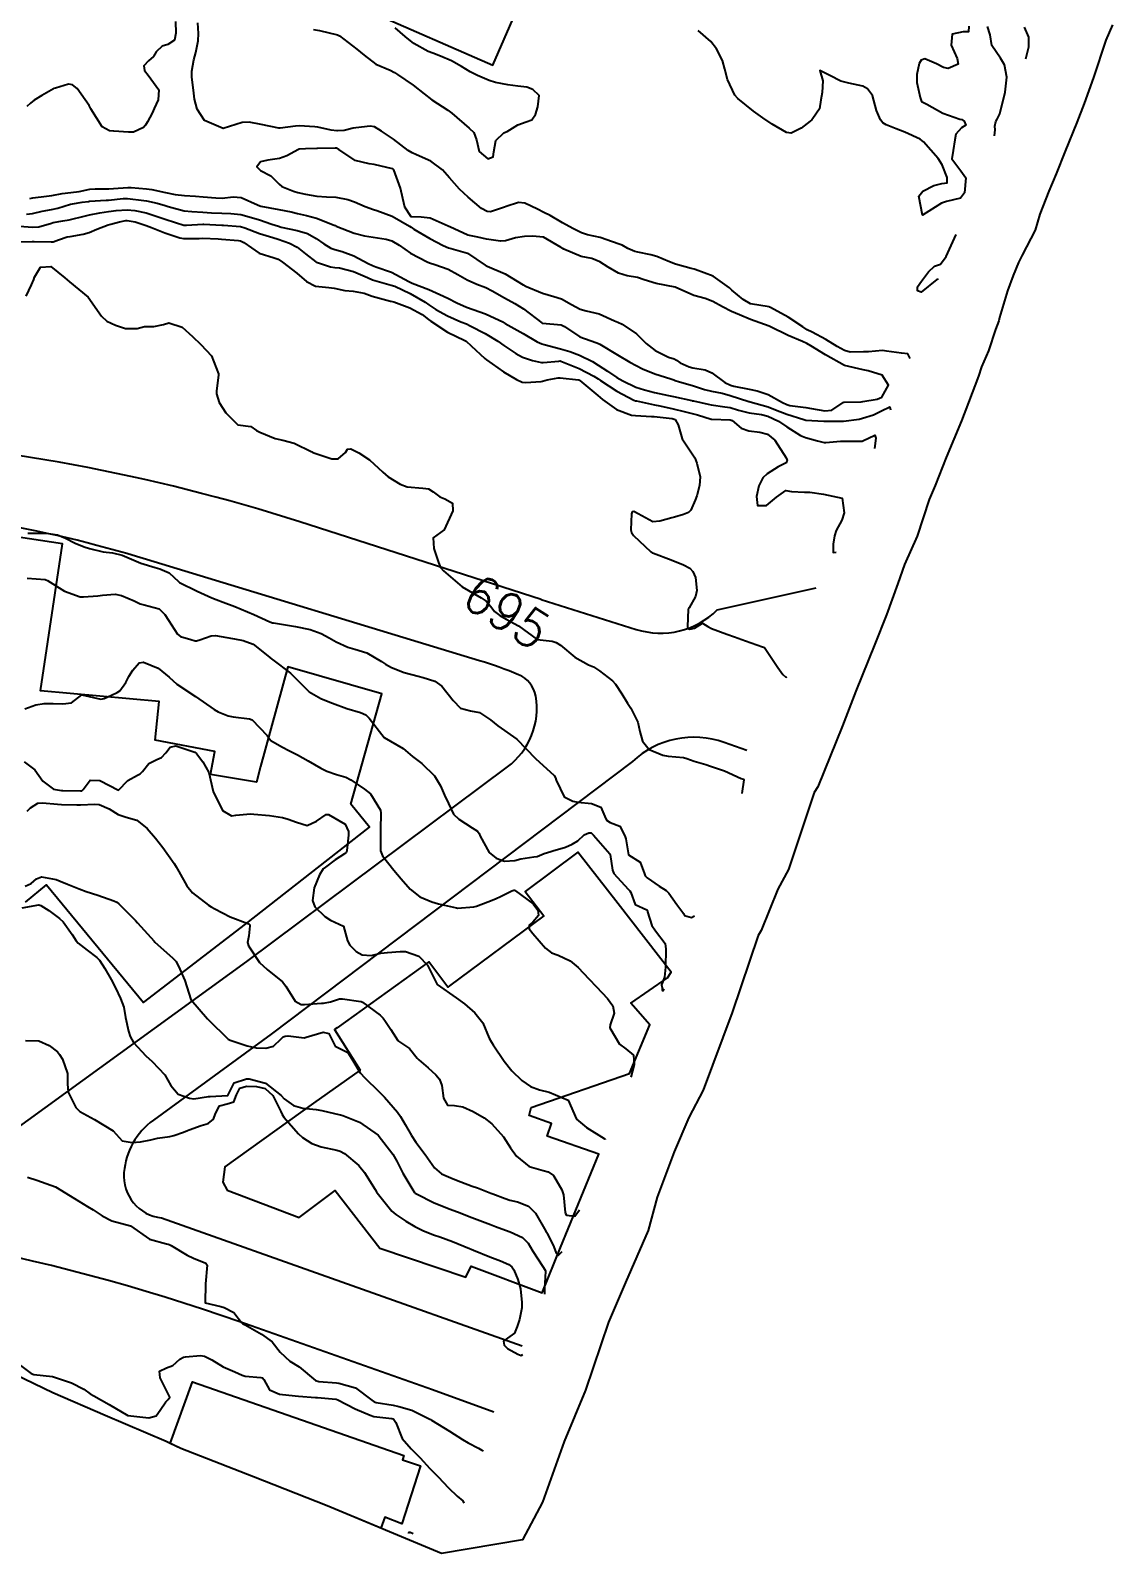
# Model space of a CAD drawing. Header units: metres. Extents: x 286371 to 293043, y 7462578 to 7466404.
# Drawn here: x 292844.4 to 292958.8, y 7462578.3 to 7462739.1 of the extents above; entities that cross this region are included whole.
import ezdxf
from ezdxf.enums import TextEntityAlignment as Align

# ---------------------------------------------------------------- set-up
doc = ezdxf.new("R2010")
doc.units = ezdxf.units.M
doc.header["$MEASUREMENT"] = 0
for name, color, linetype in [('Area', 45, 'Continuous'), ('Cotas', 45, 'Continuous'), ('Curvas de Nivel 1m', 11, 'Continuous'), ('Curvas de Nivel 5m', 15, 'Continuous'), ('Edificações', 30, 'Continuous'), ('Vias primárias', 230, 'Continuous')]:
    doc.layers.add(name, color=color, linetype=linetype)
doc.styles.add('Style-STANDARD', font='STANDARD.shx')

msp = doc.modelspace()

# ---------------------------------------------------------------- linework, layer by layer
at = {"layer": 'Area'}
msp.add_polyline3d([(292958.76, 7462739.71, 694.37), (292958.04, 7462738.1, 719.74), (292956.74, 7462734.16, 721.55), (292955.77, 7462731.39, 719.75), (292954.98, 7462729.38, 702.62), (292953.77, 7462726.38, 707.93), (292952.81, 7462723.97, 715.31), (292952.04, 7462722.13, 714.21), (292951.07, 7462719.72, 717.95), (292950.57, 7462718.03, 717.18), (292949.23, 7462715.38, 711.49), (292948.83, 7462714.61, 707.2), (292948.26, 7462713.24, 703.49), (292947.67, 7462711.63, 701.64), (292946.81, 7462708.82, 692.22), (292946.74, 7462708.46, 703.63), (292946.4, 7462707.54, 701.39), (292945.64, 7462705.3, 703.71), (292944.91, 7462703.6, 705.37), (292944.61, 7462702.62, 702.29), (292943.55, 7462699.83, 705.08), (292942.79, 7462697.89, 702.19), (292941.18, 7462694.01, 692.89), (292940.01, 7462691.06, 693.08), (292939.93, 7462690.82, 693.04), (292939.38, 7462689.6, 693.05), (292938.12, 7462685.71, 693.14), (292936.77, 7462682.74, 699.74), (292936.09, 7462680.73, 693.27), (292934.88, 7462677.41, 693.6), (292933.64, 7462674.33, 693.58), (292931.66, 7462669.34, 694), (292930.22, 7462665.68, 694.13), (292927.64, 7462659.27, 699.27), (292927.23, 7462658.64, 694.36), (292924.54, 7462650.53, 696.12), (292923.4, 7462648.45, 695.69), (292921.65, 7462644.07, 695.78), (292921.33, 7462643.56, 695.84), (292918.58, 7462635.42, 703.43), (292915.52, 7462627.23, 701.74), (292914, 7462624.33, 701.78), (292912.45, 7462620.71, 701.87), (292910.65, 7462615.92, 706.1), (292909.7, 7462612.4, 706.68), (292907.32, 7462606.91, 707.21), (292905.5, 7462602.73, 701.85), (292903.08, 7462595.57, 703.17), (292900.84, 7462590.15, 703.28), (292898.55, 7462583.72, 704.25), (292896.44, 7462579.74, 704.78), (292887.88, 7462578.31, 705.33), (292875.8, 7462583.34, 710.49), (292868, 7462586.39, 710.35), (292860.34, 7462589.38, 709.71), (292858.77, 7462590.14, 709.23), (292852.33, 7462592.89, 709.51), (292846.83, 7462595.29, 704.91), (292840.73, 7462598.18, 707.63)], dxfattribs=at)
at = {"layer": 'Curvas de Nivel 1m', "flags": 128}
for points, elevation in [([(292859.77, 7462740.05), (292859.82, 7462738.83), (292859.68, 7462738.1), (292858.95, 7462737.62), (292858.35, 7462737.44), (292857.72, 7462736.86), (292857.43, 7462736.37), (292856.92, 7462735.91), (292856.42, 7462735.37), (292856.49, 7462734.88), (292856.9, 7462734.4), (292858.02, 7462732.86), (292857.93, 7462731.79), (292857.53, 7462730.86), (292857.31, 7462730.39), (292856.82, 7462729.46), (292856.6, 7462729.1), (292856.39, 7462728.88), (292855.33, 7462728.38), (292854.81, 7462728.37), (292853.26, 7462728.47), (292852.81, 7462728.53), (292852.01, 7462728.95), (292850.84, 7462730.82), (292850.77, 7462730.97), (292850.64, 7462731.18), (292849.37, 7462732.99), (292848.88, 7462733.36), (292848.45, 7462733.43), (292847.11, 7462733.02), (292846.93, 7462732.97), (292846.87, 7462732.94), (292845.65, 7462732.25), (292844.85, 7462731.74), (292844.46, 7462731.45), (292844.08, 7462731.07)], 691), ([(292937.38, 7462704.46), (292937.12, 7462704.97), (292936.45, 7462705.03), (292934.89, 7462705.25), (292934.46, 7462705.31), (292932.97, 7462705.19), (292932.46, 7462705.17), (292931.04, 7462705.15), (292930.46, 7462705.31), (292929.68, 7462705.76), (292928.47, 7462706.49), (292927.04, 7462707.24), (292926.49, 7462707.52), (292926.03, 7462707.81), (292924.51, 7462708.84), (292922.62, 7462709.86), (292922.52, 7462709.91), (292922.47, 7462709.92), (292920.53, 7462710.25), (292919.74, 7462710.7), (292918.55, 7462711.69), (292918.28, 7462711.93), (292916.57, 7462713.16), (292914.68, 7462713.88), (292914.58, 7462713.91), (292914.26, 7462713.99), (292912.59, 7462714.45), (292911.95, 7462714.67), (292910.61, 7462715.23), (292909.99, 7462715.43), (292908.62, 7462715.69), (292908.3, 7462715.76), (292907.54, 7462716.1), (292906.95, 7462716.43), (292906.63, 7462716.56), (292905.95, 7462716.81), (292904.64, 7462717.25), (292903.28, 7462717.53), (292902.65, 7462717.73), (292901.76, 7462718.19), (292900.66, 7462718.81), (292899.34, 7462719.56), (292898.68, 7462719.9), (292898.02, 7462720.24), (292896.69, 7462720.88), (292896.01, 7462720.96), (292894.69, 7462720.52), (292894.53, 7462720.46), (292894.12, 7462720.3), (292893.04, 7462719.96), (292892.68, 7462719.98), (292892.08, 7462720.33), (292890.7, 7462721.51), (292889.79, 7462722.37), (292888.73, 7462723.55), (292887.96, 7462724.4), (292886.76, 7462725.3), (292885.22, 7462725.99), (292884.77, 7462726.19), (292884.36, 7462726.45), (292882.79, 7462727.62), (292881.55, 7462728.49), (292880.81, 7462728.93), (292880.33, 7462729), (292878.81, 7462728.82), (292878.55, 7462728.8), (292877.59, 7462728.55), (292876.88, 7462728.5), (292876.81, 7462728.5), (292876.21, 7462728.57), (292874.82, 7462728.9), (292874.49, 7462728.93), (292872.82, 7462729.04), (292872.44, 7462729.01), (292870.82, 7462728.78), (292870.68, 7462728.79), (292868.82, 7462729.17), (292867.54, 7462729.42), (292866.82, 7462729.41), (292864.81, 7462728.75), (292862.83, 7462729.6), (292862.05, 7462730.8), (292861.79, 7462731.87), (292861.68, 7462732.8), (292861.51, 7462734.19), (292861.51, 7462734.81), (292861.71, 7462736.01), (292861.92, 7462736.8), (292862.18, 7462738.02), (292862.21, 7462738.79), (292862.12, 7462739.93)], 691), ([(292874.36, 7462739.22), (292874.97, 7462739.09), (292876.87, 7462738.66), (292876.97, 7462738.63), (292877.08, 7462738.56), (292878.94, 7462737.14), (292879.7, 7462736.52), (292880.92, 7462735.56), (292882.46, 7462734.93), (292882.91, 7462734.69), (292883.23, 7462734.47), (292884.88, 7462733.32), (292886.04, 7462732.43), (292886.85, 7462731.77), (292888.53, 7462730.7), (292888.84, 7462730.48), (292888.95, 7462730.38), (292890.81, 7462728.8), (292891.29, 7462728.35), (292891.56, 7462727.58), (292891.86, 7462726.34), (292892.76, 7462725.57), (292893.33, 7462725.76), (292893.4, 7462726.31), (292893.62, 7462727.48), (292894.47, 7462728.3), (292894.7, 7462728.4), (292894.81, 7462728.46), (292895.94, 7462729.15), (292896.82, 7462729.48), (292897.4, 7462729.68), (292897.79, 7462730.25), (292898.05, 7462731.05), (292898.2, 7462732.24), (292897.51, 7462732.89), (292896.88, 7462733.11), (292895.92, 7462733.24), (292894.88, 7462733.36), (292893.59, 7462733.61), (292892.89, 7462733.83), (292891.68, 7462734.34), (292890.9, 7462734.74), (292889.97, 7462735.31), (292888.92, 7462735.89), (292887.76, 7462736.4), (292886.94, 7462736.7), (292886.47, 7462736.9), (292884.95, 7462737.74), (292884.05, 7462738.46), (292882.98, 7462739.39)], 691), ([(292943.58, 7462739.55), (292943.56, 7462738.96), (292942.98, 7462738.97), (292941.82, 7462738.72), (292941.72, 7462737.57), (292942.35, 7462736.15), (292942.46, 7462735.56), (292941.39, 7462735.1), (292940.92, 7462735.21), (292940.18, 7462735.6), (292938.93, 7462736.11), (292938.56, 7462735.99), (292938.35, 7462735.62), (292938.09, 7462734.45), (292938.09, 7462733.63), (292938.44, 7462732.05), (292938.57, 7462731.62), (292938.86, 7462731.48), (292939.15, 7462731.32), (292940.85, 7462730.37), (292942.63, 7462729.75), (292942.83, 7462729.71), (292943.07, 7462729.55), (292943.25, 7462729.12), (292942.81, 7462728.83), (292942.2, 7462728.17), (292942.1, 7462727.56), (292941.91, 7462726.43), (292941.8, 7462725.57), (292942.75, 7462724.3), (292943.26, 7462723.55), (292943.12, 7462721.96), (292942.7, 7462721.42), (292941.21, 7462721.06), (292940.69, 7462720.86), (292938.67, 7462719.62), (292938.3, 7462721.63), (292938.71, 7462722.14), (292939.87, 7462722.75), (292940.72, 7462722.94), (292941.28, 7462723.02), (292941.29, 7462723.58), (292940.75, 7462724.93), (292940.35, 7462725.59), (292938.79, 7462727.35), (292938.43, 7462727.62), (292936.82, 7462728.38), (292935.89, 7462728.73), (292934.83, 7462729.16), (292934.51, 7462729.36), (292934.26, 7462729.69), (292933.81, 7462730.65), (292933.55, 7462731.7), (292933.4, 7462732.23), (292932.88, 7462732.95), (292932.39, 7462733.22), (292930.89, 7462733.53), (292930.06, 7462733.76), (292928.9, 7462734.36), (292927.83, 7462734.87), (292928.14, 7462733.79), (292928.1, 7462732.56), (292927.96, 7462731.79), (292927.79, 7462730.85), (292927.11, 7462729.8), (292926.98, 7462729.66), (292926.83, 7462729.52), (292925.86, 7462728.78), (292924.81, 7462728.27), (292924.32, 7462728.34), (292922.82, 7462729.23), (292921.83, 7462729.88), (292920.84, 7462730.6), (292919.16, 7462731.92), (292918.87, 7462732.28), (292918.08, 7462733.94), (292917.82, 7462735.03), (292917.57, 7462735.94), (292916.94, 7462737.17), (292916.31, 7462737.96), (292914.97, 7462739.12)], 692), ([(292946.3, 7462728), (292946.37, 7462728.62), (292946.32, 7462729.01), (292946.42, 7462729.5), (292946.58, 7462729.75), (292946.84, 7462730.32), (292947.43, 7462732.6), (292947.6, 7462734.18), (292947.34, 7462735.49), (292946.93, 7462736.17), (292946.02, 7462737.51), (292945.84, 7462738.65), (292945.54, 7462739.52)], 692), ([(292949.59, 7462736.12), (292949.93, 7462737.4), (292949.93, 7462738.41), (292949.45, 7462739.46)], 693), ([(292844.38, 7462721.37), (292844.7, 7462721.44), (292846.13, 7462721.61), (292846.7, 7462721.7), (292847.81, 7462721.9), (292848.71, 7462722), (292849.58, 7462722.11), (292850.71, 7462722.35), (292851.27, 7462722.4), (292852.72, 7462722.39), (292853.23, 7462722.42), (292854.72, 7462722.54), (292855.08, 7462722.53), (292856.72, 7462722.39), (292857.28, 7462722.31), (292858.71, 7462722), (292859.75, 7462721.79), (292860.71, 7462721.68), (292861.89, 7462721.61), (292862.7, 7462721.55), (292864.03, 7462721.43), (292864.7, 7462721.42), (292865.88, 7462721.56), (292866.7, 7462721.48), (292868.42, 7462720.7), (292868.68, 7462720.6), (292868.8, 7462720.57), (292870.68, 7462720.21), (292871.98, 7462719.95), (292872.67, 7462719.78), (292873.62, 7462719.57), (292874.66, 7462719.28), (292876.54, 7462718.57), (292876.65, 7462718.51), (292876.75, 7462718.46), (292878.64, 7462717.72), (292879.72, 7462717.44), (292880.64, 7462717.3), (292882.03, 7462717.09), (292882.63, 7462716.91), (292883.39, 7462716.46), (292884.61, 7462715.61), (292886.34, 7462714.68), (292886.6, 7462714.58), (292887.15, 7462714.41), (292888.59, 7462713.91), (292889.61, 7462713.34), (292890.57, 7462712.78), (292891.6, 7462712.34), (292892.56, 7462711.97), (292893.24, 7462711.63), (292894.54, 7462710.88), (292895.63, 7462710.28), (292896.53, 7462709.71), (292898.47, 7462708.23), (292898.5, 7462708.21), (292898.53, 7462708.2), (292900.5, 7462708.03), (292900.86, 7462707.84), (292902.47, 7462706.75), (292904.17, 7462706.15), (292904.46, 7462706.07), (292904.6, 7462706), (292906.45, 7462704.86), (292907.78, 7462704.09), (292908.43, 7462703.74), (292909.11, 7462703.39), (292910.42, 7462702.85), (292912.11, 7462702.33), (292912.41, 7462702.21), (292912.54, 7462702.16), (292913.01, 7462702.02), (292914.4, 7462701.61), (292915.65, 7462701.22), (292916.39, 7462701.04), (292917.52, 7462700.8), (292918.38, 7462700.56), (292920.34, 7462699.93), (292920.37, 7462699.92), (292920.48, 7462699.89), (292922.37, 7462699.36), (292923.15, 7462699.07), (292924.36, 7462698.59), (292926.14, 7462698.02), (292926.35, 7462697.98), (292928.27, 7462697.85), (292928.35, 7462697.85), (292930.24, 7462697.85), (292930.35, 7462697.85), (292931.99, 7462698.08), (292932.35, 7462698.16), (292933.52, 7462698.54), (292934.36, 7462698.94), (292935.23, 7462699.39), (292935.32, 7462699.07)], 691), ([(292844.03, 7462719.71), (292844.68, 7462719.8), (292845.67, 7462720.05), (292846.68, 7462720.21), (292847.35, 7462720.35), (292848.69, 7462720.76), (292848.88, 7462720.81), (292849.92, 7462720.98), (292850.59, 7462721.07), (292850.7, 7462721.08), (292852.45, 7462721.18), (292852.7, 7462721.2), (292854.25, 7462721.36), (292854.7, 7462721.37), (292856.41, 7462721.16), (292856.7, 7462721.11), (292857.85, 7462720.86), (292858.69, 7462720.63), (292858.98, 7462720.54), (292860.68, 7462720.08), (292861.5, 7462719.98), (292862.67, 7462719.93), (292863.57, 7462719.87), (292864.67, 7462719.81), (292865.63, 7462719.78), (292866.67, 7462719.68), (292868.06, 7462719.31), (292868.66, 7462719.11), (292869.96, 7462718.67), (292870.65, 7462718.45), (292870.95, 7462718.36), (292872.64, 7462717.99), (292873.7, 7462717.68), (292874.63, 7462717.15), (292875.44, 7462716.58), (292876.19, 7462716.14), (292876.62, 7462715.98), (292877.39, 7462715.78), (292878.61, 7462715.33), (292880.13, 7462714.51), (292880.59, 7462714.28), (292880.92, 7462714.17), (292882.58, 7462713.58), (292884.41, 7462712.6), (292884.57, 7462712.52), (292884.76, 7462712.44), (292886.55, 7462711.75), (292887.69, 7462711.25), (292888.54, 7462710.85), (292889.5, 7462710.37), (292890.53, 7462709.89), (292891.23, 7462709.64), (292892.52, 7462709.19), (292894.41, 7462708.3), (292894.5, 7462708.25), (292894.61, 7462708.18), (292896.49, 7462707.11), (292897.99, 7462706.24), (292898.46, 7462706.04), (292898.72, 7462705.97), (292900.45, 7462705.5), (292901.44, 7462705.2), (292902.44, 7462704.84), (292903.84, 7462704.15), (292904.43, 7462703.79), (292905.42, 7462703.13), (292906.41, 7462702.47), (292907.02, 7462702.11), (292908.39, 7462701.45), (292909.3, 7462701.16), (292910.39, 7462700.9), (292911.84, 7462700.58), (292912.38, 7462700.46), (292914.33, 7462700.04), (292914.37, 7462700.02), (292914.4, 7462700.02), (292914.51, 7462699.99), (292916.06, 7462699.65), (292916.37, 7462699.59), (292917.81, 7462699.38), (292918.36, 7462699.29), (292919.25, 7462699.02), (292920.36, 7462698.73), (292921.66, 7462698.57), (292922.35, 7462698.4), (292923.47, 7462697.85), (292924.34, 7462697.27), (292925.78, 7462696.35), (292926.32, 7462696.12), (292927.61, 7462695.79), (292928.31, 7462695.61), (292928.48, 7462695.6), (292930.01, 7462695.75), (292930.29, 7462695.76), (292930.31, 7462695.76), (292932.29, 7462695.74), (292932.31, 7462695.74), (292932.39, 7462695.79), (292933.66, 7462696.37), (292933.77, 7462696.05), (292933.61, 7462694.98)], 692), ([(292842.93, 7462716.78), (292844.63, 7462716.83), (292844.85, 7462716.84), (292846.63, 7462716.79), (292846.84, 7462716.81), (292847.41, 7462717.01), (292848.32, 7462717.31), (292848.64, 7462717.37), (292850.03, 7462717.59), (292850.65, 7462717.78), (292851.46, 7462718.14), (292852.66, 7462718.58), (292852.93, 7462718.66), (292853.84, 7462718.92), (292854.51, 7462719.06), (292854.67, 7462719.06), (292855.5, 7462718.89), (292856.66, 7462718.52), (292857.22, 7462718.3), (292858.64, 7462717.73), (292860.23, 7462717.22), (292860.63, 7462717.16), (292862.26, 7462717.16), (292862.63, 7462717.17), (292864.28, 7462717.11), (292864.63, 7462717.09), (292866.42, 7462716.94), (292866.63, 7462716.9), (292866.98, 7462716.72), (292868.61, 7462715.6), (292870.18, 7462715.09), (292870.6, 7462714.95), (292871.09, 7462714.66), (292872.58, 7462713.49), (292873.62, 7462712.62), (292874.56, 7462712.11), (292875.96, 7462711.98), (292876.55, 7462711.92), (292877.65, 7462711.66), (292878.55, 7462711.6), (292879.69, 7462711.38), (292880.54, 7462711.07), (292882.47, 7462710.54), (292882.53, 7462710.53), (292882.82, 7462710.47), (292884.52, 7462709.82), (292885.83, 7462709.11), (292886.51, 7462708.59), (292886.73, 7462708.41), (292888.49, 7462707.24), (292890.35, 7462706.36), (292890.47, 7462706.29), (292891.02, 7462705.8), (292892.45, 7462704.46), (292892.61, 7462704.32), (292894.42, 7462703.08), (292895.79, 7462702.27), (292896.4, 7462701.99), (292896.73, 7462701.93), (292898.4, 7462702.06), (292898.55, 7462702.09), (292899.03, 7462702.23), (292900.18, 7462702.44), (292900.41, 7462702.45), (292902.34, 7462702.24), (292902.4, 7462702.22), (292902.48, 7462702.17), (292904.38, 7462700.57), (292904.89, 7462700.14), (292906.36, 7462699.09), (292907.94, 7462698.5), (292908.35, 7462698.45), (292910.05, 7462698.36), (292910.35, 7462698.34), (292912.23, 7462698.14), (292912.35, 7462698.12), (292912.54, 7462698.02), (292912.86, 7462697.49), (292913.3, 7462696.01), (292914.29, 7462694.52), (292914.63, 7462693.99), (292914.84, 7462693.42), (292915.18, 7462691.98), (292915.14, 7462691.08), (292914.84, 7462689.99), (292914.68, 7462689.53), (292914.2, 7462688.48), (292913.98, 7462688.22), (292913.42, 7462688.01), (292912.48, 7462687.73), (292912.19, 7462687.66), (292910.94, 7462687.29), (292910.18, 7462687.22), (292908.64, 7462688.08), (292908.2, 7462688.34), (292908, 7462688.29), (292907.93, 7462688.09), (292907.88, 7462686.38), (292907.94, 7462686.09), (292908.16, 7462685.78), (292909.97, 7462684.06), (292910.13, 7462683.97), (292910.26, 7462683.92), (292912.12, 7462683.22), (292913.44, 7462682.68), (292914.11, 7462682.35), (292914.42, 7462681.99), (292914.72, 7462681.36), (292914.86, 7462679.98), (292914.7, 7462679.34), (292914.04, 7462678.17), (292913.97, 7462678.06), (292913.94, 7462678), (292913.86, 7462676.14), (292913.91, 7462676), (292914, 7462675.93), (292914.09, 7462675.91), (292914.6, 7462675.99), (292915.45, 7462676.54), (292916.01, 7462676.17), (292916.4, 7462675.96), (292918, 7462675.39), (292918.83, 7462675.08), (292919.99, 7462674.68), (292921.8, 7462674.05), (292921.98, 7462673.96), (292922.07, 7462673.87), (292922.29, 7462673.54), (292923.39, 7462671.85), (292923.93, 7462671.12), (292924.26, 7462670.84), (292924.34, 7462670.86)], 694), ([(292843.28, 7462718.45), (292844.65, 7462718.33), (292845.33, 7462718.37), (292846.66, 7462718.78), (292846.85, 7462718.83), (292847.86, 7462719.01), (292848.55, 7462719.11), (292848.67, 7462719.14), (292850.12, 7462719.52), (292850.67, 7462719.65), (292851.76, 7462719.87), (292852.68, 7462719.99), (292853.51, 7462720.1), (292854.68, 7462720.18), (292855.46, 7462720.12), (292856.68, 7462719.84), (292858.16, 7462719.36), (292858.67, 7462719.19), (292859.77, 7462718.83), (292860.65, 7462718.57), (292860.92, 7462718.54), (292862.65, 7462718.66), (292862.78, 7462718.66), (292864.65, 7462718.56), (292864.85, 7462718.55), (292866.65, 7462718.41), (292867.09, 7462718.28), (292868.64, 7462717.67), (292870.05, 7462717.25), (292870.63, 7462717.09), (292871.83, 7462716.65), (292872.62, 7462716.22), (292873.52, 7462715.53), (292874.6, 7462714.68), (292874.64, 7462714.65), (292874.77, 7462714.6), (292876.15, 7462714.14), (292876.59, 7462714.09), (292877.09, 7462714.05), (292878.58, 7462713.67), (292880.06, 7462713.02), (292880.57, 7462712.8), (292881.56, 7462712.49), (292882.56, 7462712.22), (292882.93, 7462712.1), (292884.55, 7462711.34), (292886.14, 7462710.42), (292886.53, 7462710.16), (292887.26, 7462709.66), (292888.51, 7462708.97), (292889.91, 7462708.36), (292890.5, 7462708.12), (292890.91, 7462707.93), (292892.49, 7462707.13), (292893.81, 7462706.3), (292894.46, 7462705.84), (292895.71, 7462705.02), (292896.44, 7462704.62), (292897.48, 7462704.25), (292898.43, 7462704.04), (292898.62, 7462704.04), (292900.26, 7462704.21), (292900.42, 7462704.22), (292900.47, 7462704.2), (292902.42, 7462703.43), (292903.96, 7462702.6), (292904.41, 7462702.32), (292904.67, 7462702.14), (292906.39, 7462701.02), (292908.19, 7462700.09), (292908.37, 7462700.02), (292908.46, 7462699.99), (292910.37, 7462699.58), (292910.94, 7462699.47), (292912.36, 7462699.18), (292913.49, 7462698.88), (292914.35, 7462698.67), (292914.91, 7462698.54), (292916.35, 7462698.08), (292916.44, 7462698.06), (292918.35, 7462697.99), (292918.57, 7462697.92), (292919.54, 7462697.12), (292920.33, 7462696.84), (292921.49, 7462696.71), (292922.32, 7462696.49), (292923.07, 7462695.85), (292924.29, 7462693.99), (292924.36, 7462693.83), (292924.38, 7462693.74), (292924.28, 7462693.47), (292923.45, 7462693.03), (292922.26, 7462692.3), (292921.81, 7462691.87), (292921.41, 7462691.05), (292921.16, 7462689.89), (292921.27, 7462688.95), (292922.21, 7462688.94), (292923.25, 7462689.85), (292924.23, 7462690.55), (292924.85, 7462690.44), (292926.23, 7462690.35), (292926.8, 7462690.37), (292928.23, 7462690.14), (292930.21, 7462689.74), (292930.42, 7462688.2), (292930.18, 7462687.41), (292929.58, 7462686.33), (292929.39, 7462685.76), (292929.25, 7462684.87), (292929.25, 7462684.01), (292929.55, 7462684.03)], 693), ([(292940.33, 7462712.87), (292940.19, 7462712.83), (292938.55, 7462711.47), (292938.14, 7462711.63), (292938.15, 7462712.04), (292938.57, 7462712.65), (292939.32, 7462713.61), (292939.97, 7462714.23), (292940.6, 7462714.44), (292941.17, 7462715.25), (292942.24, 7462717.56)], 692), ([(292844.16, 7462686.05), (292845.17, 7462686.03), (292846.16, 7462686.05), (292847.32, 7462685.85), (292848.15, 7462685.51), (292849.16, 7462684.99), (292850.14, 7462684.58), (292850.7, 7462684.4), (292852.13, 7462684.07), (292853.11, 7462683.95), (292854.13, 7462683.73), (292856.1, 7462682.88), (292857.64, 7462682.4), (292858.1, 7462682.28), (292859.09, 7462681.84), (292860.08, 7462680.93), (292860.21, 7462680.81), (292862.06, 7462679.9), (292863.61, 7462679.2), (292864.05, 7462679.03), (292864.82, 7462678.74), (292866.04, 7462678.3), (292866.72, 7462678.02), (292868.03, 7462677.44), (292869.73, 7462676.67), (292870.01, 7462676.58), (292870.11, 7462676.57), (292872.01, 7462676.25), (292872.45, 7462676.18), (292874, 7462675.87), (292875.16, 7462675.43), (292875.99, 7462675), (292876.76, 7462674.56), (292877.98, 7462674.01), (292878.7, 7462673.8), (292879.97, 7462673.41), (292881.54, 7462672.49), (292881.95, 7462672.19), (292882.58, 7462671.84), (292883.94, 7462671.34), (292885.41, 7462670.95), (292885.93, 7462670.81), (292887.15, 7462670.41), (292887.92, 7462669.88), (292889.09, 7462668.38), (292889.87, 7462667.55), (292890.94, 7462667.28), (292891.87, 7462667.11), (292893.06, 7462666.32), (292893.84, 7462665.7), (292895.82, 7462664.27), (292897.79, 7462662.24), (292899.77, 7462660.45), (292899.93, 7462660.21), (292900, 7462659.97), (292900.82, 7462658.2), (292901.73, 7462657.73), (292902.26, 7462657.65), (292903.72, 7462657.51), (292904.7, 7462657.11), (292905.11, 7462656.13), (292905.3, 7462655.73), (292905.69, 7462655.5), (292906.7, 7462655.11), (292907.25, 7462654.09), (292907.33, 7462653.76), (292907.64, 7462652.08), (292908.85, 7462651.29), (292909.3, 7462650.06), (292909.39, 7462649.84), (292909.61, 7462649.65), (292910.87, 7462648.76), (292911.59, 7462648.3), (292911.9, 7462648.02), (292912.74, 7462646.83), (292913.36, 7462646), (292913.42, 7462645.88), (292913.54, 7462645.66), (292914.28, 7462645.47), (292914.6, 7462645.65)], 696), ([(292844.09, 7462681.28), (292845.99, 7462681.13), (292846.09, 7462681.11), (292846.25, 7462681.03), (292848.06, 7462679.91), (292849.71, 7462679.32), (292850.05, 7462679.3), (292851.58, 7462679.43), (292852.05, 7462679.48), (292853.38, 7462679.6), (292854.05, 7462679.47), (292855.4, 7462678.89), (292856.04, 7462678.58), (292856.45, 7462678.47), (292858.03, 7462678.04), (292858.63, 7462677.45), (292859.02, 7462676.84), (292859.99, 7462675.38), (292860.3, 7462675.13), (292861.4, 7462674.8), (292861.86, 7462674.67), (292861.98, 7462674.66), (292862.35, 7462674.78), (292863.55, 7462675.2), (292863.99, 7462675.23), (292865.8, 7462674.91), (292865.99, 7462674.88), (292866.92, 7462674.71), (292867.98, 7462674.31), (292869.53, 7462673.1), (292869.96, 7462672.75), (292870.07, 7462672.66), (292871.93, 7462671.24), (292872.54, 7462670.63), (292873.9, 7462669.3), (292875.12, 7462668.59), (292875.89, 7462668.28), (292876.35, 7462668.1), (292877.88, 7462667.53), (292879.31, 7462667.09), (292879.87, 7462666.85), (292880.23, 7462666.51), (292881.83, 7462664.48), (292883.81, 7462663.31), (292884.82, 7462662.44), (292885.78, 7462661.7), (292887.12, 7462660.4), (292887.75, 7462659.35), (292888.2, 7462658.39), (292888.6, 7462657.51), (292889.14, 7462656.37), (292889.7, 7462655.84), (292891.11, 7462654.92), (292891.68, 7462654.56), (292891.85, 7462654.33), (292891.97, 7462654.03), (292892.89, 7462652.32), (292893.64, 7462651.72), (292894.51, 7462651.41), (292895.63, 7462651.48), (292896.25, 7462651.65), (292897.64, 7462651.85), (292897.98, 7462651.9), (292898.7, 7462652.23), (292899.42, 7462652.44), (292899.65, 7462652.49), (292900.97, 7462652.88), (292901.66, 7462653.2), (292902.27, 7462653.57), (292902.93, 7462654.17), (292903.44, 7462654.39), (292903.68, 7462654.38), (292903.8, 7462654.28), (292903.92, 7462654.15), (292905.65, 7462652.19), (292905.67, 7462652.15), (292905.68, 7462652.12), (292905.94, 7462650.44), (292906.09, 7462650.12), (292907.59, 7462648.45), (292907.75, 7462648.26), (292907.87, 7462648.09), (292908.32, 7462646.84), (292909.56, 7462646.26), (292909.63, 7462646.13), (292909.65, 7462646.06), (292910.08, 7462644.62), (292910.48, 7462644.05), (292911.49, 7462642.72), (292911.58, 7462642.13), (292911.55, 7462640.22), (292911.44, 7462639.16), (292911.12, 7462638.35), (292911.18, 7462638.04), (292911.2, 7462637.82), (292911.26, 7462637.72), (292911.38, 7462637.91)], 697), ([(292843.87, 7462667.48), (292845.02, 7462667.9), (292845.88, 7462668.04), (292846.84, 7462668.06), (292847.88, 7462668.02), (292848.77, 7462668.11), (292849.89, 7462668.97), (292851.89, 7462668.52), (292852.25, 7462668.57), (292853.01, 7462668.93), (292853.62, 7462669.2), (292853.9, 7462669.4), (292854.54, 7462670.28), (292854.84, 7462670.9), (292855.25, 7462671.58), (292855.95, 7462672.33), (292856.39, 7462672.43), (292857.94, 7462671.78), (292859.09, 7462670.84), (292859.91, 7462670.08), (292861.89, 7462668.79), (292863.87, 7462667.42), (292864.28, 7462667.17), (292865.35, 7462666.74), (292865.86, 7462666.65), (292867.6, 7462666.44), (292867.86, 7462666.32), (292869.47, 7462664.67), (292869.61, 7462664.45), (292869.83, 7462664.15), (292871, 7462663.46), (292871.81, 7462663.06), (292872.65, 7462662.62), (292873.79, 7462661.99), (292875.14, 7462661.22), (292875.77, 7462660.9), (292876.78, 7462660.56), (292877.76, 7462660.28), (292878.31, 7462659.98), (292879.74, 7462659.02), (292880.36, 7462658.51), (292881.41, 7462656.78), (292881.48, 7462656.49), (292881.42, 7462654.75), (292881.41, 7462654.49), (292881.41, 7462652.73), (292881.42, 7462652.49), (292881.64, 7462651.97), (292882.82, 7462650.47), (292883.6, 7462649.53), (292884.57, 7462648.44), (292885.57, 7462647.65), (292886.86, 7462647.11), (292887.56, 7462646.9), (292889.45, 7462646.47), (292889.56, 7462646.46), (292891.29, 7462646.6), (292891.56, 7462646.67), (292892.76, 7462647.12), (292893.57, 7462647.43), (292894.17, 7462647.7), (292895.3, 7462648.28), (292895.51, 7462648.35), (292895.58, 7462648.33), (292895.7, 7462648.27), (292897.56, 7462646.89), (292898.04, 7462646.24), (292898.11, 7462645.67), (292897.53, 7462644.96), (292897.12, 7462644.66), (292897.15, 7462644.25), (292897.52, 7462643.77), (292898.87, 7462642.22), (292899.48, 7462641.73), (292900.21, 7462641.47), (292901.47, 7462640.89), (292902.3, 7462640.17), (292903.44, 7462638.98), (292904.23, 7462638.14), (292905.41, 7462636.89), (292905.98, 7462636.12), (292906.13, 7462635.36), (292905.69, 7462634.12), (292905.67, 7462633.81), (292906.67, 7462632.1), (292907.33, 7462631.58), (292908.14, 7462630.91), (292908.23, 7462629.94), (292907.88, 7462628.59)], 698), ([(292843.79, 7462661.9), (292844.91, 7462661.05), (292845.76, 7462659.84), (292846.88, 7462659.02), (292847.74, 7462658.87), (292847.88, 7462658.87), (292849.74, 7462658.83), (292849.87, 7462658.84), (292850.03, 7462658.97), (292850.75, 7462659.97), (292851.76, 7462659.94), (292853.74, 7462658.91), (292854.72, 7462659.94), (292855.77, 7462660.47), (292856.04, 7462660.61), (292856.29, 7462660.88), (292856.95, 7462661.7), (292857.79, 7462662.14), (292858.29, 7462662.36), (292858.75, 7462662.84), (292859.22, 7462663.43), (292859.82, 7462663.58), (292861.6, 7462663), (292861.81, 7462662.92), (292861.98, 7462662.79), (292862.66, 7462661.91), (292863.28, 7462660.77), (292863.74, 7462658.76), (292864.74, 7462656.75), (292865.7, 7462656.2), (292866.16, 7462656.28), (292867.71, 7462656.4), (292868.03, 7462656.37), (292869.7, 7462656.23), (292871.06, 7462656.01), (292871.69, 7462655.85), (292872.57, 7462655.51), (292873.68, 7462655.18), (292874.66, 7462655.62), (292875.7, 7462656.33), (292875.93, 7462656.34), (292877.69, 7462655.31), (292878.05, 7462654.54), (292878.06, 7462654.14), (292877.88, 7462652.54), (292877.83, 7462652.36), (292877.64, 7462652.18), (292876.65, 7462651.54), (292875.62, 7462650.78), (292875.38, 7462650.58), (292874.97, 7462649.95), (292874.42, 7462648.6), (292874.24, 7462647.27), (292874.49, 7462646.6), (292875.54, 7462645.56), (292876.14, 7462645.18), (292877.52, 7462644.55), (292877.95, 7462642.99), (292878.18, 7462642.54), (292878.84, 7462641.88), (292879.48, 7462641.52), (292880.43, 7462641.46), (292881.48, 7462641.68), (292882.17, 7462641.78), (292883.49, 7462641.87), (292884.07, 7462641.86), (292885.48, 7462641.36), (292886.39, 7462640.41), (292887.43, 7462638.39), (292889.41, 7462636.97), (292890.29, 7462636.35), (292891.39, 7462635.39), (292892.24, 7462634.32), (292892.92, 7462632.73), (292893.14, 7462632.31), (292893.33, 7462632.01), (292894.48, 7462630.29), (292895.29, 7462629.28), (292896.35, 7462628.26), (292897.26, 7462627.62), (292898.22, 7462627.27), (292899.26, 7462627.02), (292901.24, 7462626.18), (292902.14, 7462624.17), (292903.2, 7462623.29), (292905.07, 7462622.13), (292905.13, 7462622.08), (292905.15, 7462622.06), (292905.15, 7462622.03)], 699), ([(292843.9, 7462648.75), (292844.53, 7462649.05), (292845.1, 7462649.54), (292845.6, 7462649.74), (292847.16, 7462649.46), (292847.6, 7462649.3), (292848.37, 7462648.99), (292849.59, 7462648.48), (292850.33, 7462648.21), (292851.57, 7462647.81), (292853.27, 7462647.21), (292853.56, 7462647.08), (292853.79, 7462646.91), (292855.53, 7462645.14), (292855.77, 7462644.88), (292857.5, 7462642.95), (292857.6, 7462642.85), (292859.47, 7462641.21), (292859.83, 7462640.82), (292860.24, 7462640.02), (292860.74, 7462638.8), (292861.4, 7462636.79), (292863.14, 7462634.77), (292863.37, 7462634.54), (292865.21, 7462632.74), (292865.34, 7462632.61), (292865.55, 7462632.52), (292867.33, 7462631.9), (292868.31, 7462631.71), (292869.33, 7462631.66), (292870.13, 7462631.87), (292870.93, 7462632.65), (292871.15, 7462632.85), (292871.35, 7462632.92), (292871.69, 7462632.98), (292873.35, 7462632.77), (292873.56, 7462632.82), (292875.36, 7462633.35), (292875.98, 7462633.2), (292876.29, 7462632.57), (292876.64, 7462631.87), (292877.33, 7462631.51), (292877.98, 7462631.2), (292878.41, 7462630.54), (292879.28, 7462629.07), (292879.76, 7462628.52), (292881.25, 7462627.08), (292881.84, 7462626.49), (292883.22, 7462624.9), (292883.55, 7462624.46), (292884.04, 7462623.62), (292884.71, 7462622.44), (292885.17, 7462621.74), (292886.15, 7462620.42), (292887.13, 7462619.03), (292887.87, 7462618.39), (292889.12, 7462617.85), (292889.93, 7462617.54), (292891.11, 7462617.11), (292891.67, 7462616.9), (292893.1, 7462616.37), (292893.28, 7462616.3), (292894.59, 7462615.79), (292895.08, 7462615.62), (292895.91, 7462615.44), (292897.07, 7462614.97), (292897.8, 7462614.23), (292898.91, 7462612.34), (292898.98, 7462612.22), (292899.03, 7462612.11), (292899.67, 7462610.86), (292899.96, 7462610.12), (292900.19, 7462609.78), (292900.61, 7462610.21)], 701), ([(292843.56, 7462646.48), (292845.32, 7462646.8), (292845.56, 7462646.72), (292846.38, 7462646.19), (292847.53, 7462645.35), (292847.9, 7462645), (292848.84, 7462643.65), (292849.29, 7462642.98), (292849.49, 7462642.74), (292850.43, 7462642.01), (292851.47, 7462641.23), (292851.75, 7462640.94), (292852.32, 7462640.06), (292852.97, 7462638.92), (292853.42, 7462638.04), (292853.97, 7462636.91), (292854.31, 7462635.98), (292854.5, 7462634.9), (292854.8, 7462633.45), (292854.99, 7462632.89), (292855.33, 7462632.27), (292856.63, 7462630.86), (292857.31, 7462630.27), (292858.66, 7462628.83), (292859.27, 7462627.71), (292860.04, 7462626.81), (292861.25, 7462626.37), (292861.71, 7462626.32), (292863.25, 7462626.55), (292863.44, 7462626.57), (292865.25, 7462626.67), (292865.31, 7462626.68), (292865.33, 7462626.73), (292865.98, 7462628.02), (292867.28, 7462628.41), (292867.57, 7462628.41), (292869.27, 7462627.97), (292870.94, 7462626.65), (292871.25, 7462626.32), (292872.24, 7462625.62), (292873.23, 7462625.32), (292874.63, 7462625.18), (292875.22, 7462625.09), (292877.15, 7462624.63), (292877.21, 7462624.61), (292877.44, 7462624.55), (292879.2, 7462623.86), (292881.18, 7462622.49), (292882.73, 7462620.47), (292883.14, 7462619.74), (292883.78, 7462618.45), (292884.84, 7462616.69), (292885.02, 7462616.44), (292885.09, 7462616.37), (292885.24, 7462616.29), (292887.08, 7462615.35), (292888.78, 7462614.67), (292889.07, 7462614.57), (292889.57, 7462614.37), (292891.06, 7462613.79), (292891.93, 7462613.46), (292893.04, 7462613.04), (292893.57, 7462612.84), (292895.03, 7462612.31), (292895.13, 7462612.27), (292896.44, 7462611.67), (292897.02, 7462611.07), (292897.52, 7462610.24), (292898.58, 7462608.62), (292898.84, 7462608.22), (292898.86, 7462608.11), (292898.75, 7462606.22), (292898.74, 7462606.03), (292898.74, 7462605.85), (292898.74, 7462605.68)], 702), ([(292843.94, 7462632.46), (292845.33, 7462632.42), (292846.41, 7462631.94), (292847.32, 7462631.27), (292847.53, 7462631.01), (292847.82, 7462630.49), (292848.37, 7462629), (292848.37, 7462627.9), (292848.43, 7462627), (292849.23, 7462625.41), (292849.68, 7462624.98), (292851.21, 7462624.12), (292853.19, 7462622.92), (292854.15, 7462621.88), (292855.18, 7462621.7), (292856.07, 7462621.77), (292857.18, 7462622), (292857.88, 7462622.15), (292859.19, 7462622.32), (292859.58, 7462622.43), (292860.6, 7462622.8), (292861.03, 7462622.96), (292861.2, 7462623.03), (292862.48, 7462623.5), (292863.21, 7462623.71), (292863.79, 7462624.18), (292863.98, 7462624.75), (292864.41, 7462625.57), (292865.24, 7462625.79), (292865.95, 7462626.01), (292866.23, 7462626.72), (292866.55, 7462627.43), (292867.27, 7462627.64), (292868.32, 7462627.63), (292869.26, 7462627.39), (292870.06, 7462626.66), (292870.89, 7462624.98), (292871.03, 7462624.65), (292871.21, 7462624.37), (292872.77, 7462622.62), (292873.18, 7462622.24), (292874.19, 7462621.58), (292875.16, 7462621.23), (292876.83, 7462620.89), (292877.16, 7462620.79), (292877.63, 7462620.55), (292879.14, 7462619.27), (292879.74, 7462618.52), (292880.85, 7462616.74), (292881.01, 7462616.5), (292881.09, 7462616.38), (292882.63, 7462614.47), (292883.06, 7462614.1), (292884.09, 7462613.41), (292885.04, 7462612.84), (292885.9, 7462612.42), (292887.03, 7462611.97), (292887.68, 7462611.74), (292889.02, 7462611.25), (292890.84, 7462610.51), (292891.01, 7462610.45), (292891.26, 7462610.34), (292892.99, 7462609.62), (292894.09, 7462609.2), (292894.98, 7462608.81), (292895.29, 7462608.59), (292895.5, 7462608.27), (292895.92, 7462607.23), (292896.2, 7462606.27), (292896.37, 7462604.8), (292896.36, 7462604.26), (292896.12, 7462603.03), (292895.87, 7462602.27), (292895.57, 7462601.57), (292894.86, 7462601.04), (292894.41, 7462600.73), (292894.5, 7462600.29), (292894.84, 7462599.94), (292895.92, 7462599.36), (292896.29, 7462599.2), (292896.45, 7462599.33)], 703), ([(292844.12, 7462618.06), (292845.11, 7462617.71), (292847.1, 7462617.01), (292849.09, 7462615.79), (292850.49, 7462614.96), (292851.07, 7462614.61), (292852.03, 7462613.96), (292853.04, 7462613.44), (292855.03, 7462612.89), (292857.01, 7462611.51), (292858.83, 7462611.02), (292859.01, 7462610.97), (292859.11, 7462610.93), (292859.3, 7462610.83), (292860.99, 7462609.8), (292861.68, 7462609.49), (292862.98, 7462608.95), (292863.1, 7462608.76), (292862.94, 7462606.77), (292862.91, 7462604.77), (292864.55, 7462604.39), (292864.91, 7462604.29), (292865.94, 7462603.77), (292866.74, 7462602.71), (292866.8, 7462602.63), (292866.88, 7462602.57), (292867.13, 7462602.45), (292868.87, 7462601.47), (292869.98, 7462600.66), (292870.84, 7462599.55), (292871.85, 7462598.63), (292872.82, 7462598.01), (292874.57, 7462596.59), (292874.79, 7462596.49), (292874.9, 7462596.47), (292876.79, 7462596.32), (292877.04, 7462596.3), (292878.78, 7462595.79), (292880.51, 7462594.5), (292880.75, 7462594.33), (292880.98, 7462594.26), (292882.75, 7462593.97), (292883.36, 7462593.84), (292884.74, 7462593.45), (292886.63, 7462592.5), (292886.72, 7462592.46), (292886.82, 7462592.4), (292888.71, 7462591.24), (292890.1, 7462590.35), (292890.69, 7462590.01), (292891.77, 7462589.42), (292892.12, 7462589.21), (292892.27, 7462589.12)], 704), ([(292884.39, 7462580.43), (292884.44, 7462580.55), (292884.55, 7462580.57), (292884.87, 7462580.43)], 706)]:
    msp.add_lwpolyline(points, dxfattribs=dict(at, elevation=elevation))
at = {"layer": 'Curvas de Nivel 5m', "elevation": 690, "flags": 128}
msp.add_lwpolyline([(292926.47, 7462706.05), (292926, 7462706.28), (292924.48, 7462706.92), (292922.54, 7462707.86), (292922.49, 7462707.88), (292922.47, 7462707.89), (292920.5, 7462708.58), (292919.36, 7462709.07), (292918.52, 7462709.43), (292917.57, 7462709.94), (292916.53, 7462710.51), (292915.71, 7462710.8), (292914.54, 7462711.14), (292912.55, 7462712.01), (292910.56, 7462712.39), (292909.29, 7462712.79), (292908.58, 7462713.04), (292907.47, 7462713.21), (292906.58, 7462713.47), (292905.48, 7462714.13), (292904.6, 7462714.67), (292903.75, 7462715.02), (292902.61, 7462715.24), (292900.8, 7462716.02), (292900.62, 7462716.14), (292900.53, 7462716.21), (292898.64, 7462717.27), (292897.5, 7462717.39), (292896.64, 7462717.37), (292895.69, 7462717.23), (292894.63, 7462716.91), (292894.09, 7462716.85), (292892.64, 7462717.07), (292891.71, 7462717.27), (292890.64, 7462717.51), (292888.75, 7462718.38), (292888.65, 7462718.43), (292888.58, 7462718.46), (292886.67, 7462719.28), (292885.71, 7462719.39), (292884.67, 7462719.42), (292883.99, 7462720.45), (292883.78, 7462721.38), (292883.55, 7462722.46), (292882.83, 7462724.39), (292882.78, 7462724.47), (292882.74, 7462724.5), (292882.71, 7462724.51), (292880.75, 7462724.96), (292880.23, 7462725.03), (292878.76, 7462725.39), (292877.02, 7462726.56), (292876.78, 7462726.68), (292876.65, 7462726.7), (292874.78, 7462726.66), (292874.71, 7462726.66), (292873.49, 7462726.61), (292872.84, 7462726.57), (292872.78, 7462726.55), (292871.54, 7462725.87), (292870.76, 7462725.61), (292869.51, 7462725.43), (292868.76, 7462725.24), (292868.38, 7462724.7), (292868.75, 7462724.31), (292869.83, 7462723.77), (292870.72, 7462722.87), (292871.01, 7462722.65), (292872.22, 7462722.14), (292872.7, 7462722), (292873.49, 7462721.82), (292874.7, 7462721.62), (292875.73, 7462721.54), (292876.7, 7462721.52), (292877.97, 7462721.27), (292878.69, 7462721.01), (292879.82, 7462720.52), (292880.68, 7462720.22), (292881.05, 7462720.12), (292882.67, 7462719.52), (292884.5, 7462718.45), (292884.65, 7462718.33), (292884.95, 7462718.14), (292886.64, 7462717.16), (292888.05, 7462716.39), (292888.62, 7462716.17), (292888.9, 7462716.1), (292890.61, 7462715.59), (292892.5, 7462714.33), (292892.59, 7462714.27), (292892.69, 7462714.23), (292894.58, 7462713.4), (292896.49, 7462712.27), (292896.56, 7462712.22), (292896.67, 7462712.16), (292898.55, 7462711.37), (292899.74, 7462711.03), (292900.54, 7462710.76), (292901.62, 7462710.19), (292902.52, 7462709.7), (292903.17, 7462709.51), (292904.52, 7462709.2), (292906.15, 7462708.47), (292906.5, 7462708.3), (292906.95, 7462708.11), (292908.48, 7462707.08), (292909.49, 7462706.07), (292910.45, 7462705.33), (292911.86, 7462704.62), (292912.44, 7462704.45), (292912.71, 7462704.29), (292913.08, 7462704.01), (292914.02, 7462703.58), (292914.43, 7462703.49), (292915.74, 7462703.28), (292916.42, 7462702.96), (292917.8, 7462701.93), (292918.4, 7462701.66), (292918.75, 7462701.57), (292920.39, 7462701.24), (292921.22, 7462701.06), (292922.39, 7462700.67), (292923.88, 7462699.84), (292924.37, 7462699.61), (292924.68, 7462699.52), (292926.37, 7462699.29), (292926.96, 7462699.2), (292928.36, 7462698.96), (292929.1, 7462699.02), (292930.21, 7462699.75), (292930.29, 7462699.83), (292930.38, 7462699.85), (292932.19, 7462699.9), (292932.38, 7462699.92), (292933.9, 7462700.17), (292934.38, 7462700.41), (292935.1, 7462701.67), (292934.42, 7462702.71), (292932.95, 7462703.18), (292932.43, 7462703.27), (292930.43, 7462703.74), (292928.45, 7462704.86), (292926.9, 7462705.8)], close=True, dxfattribs=at)
at = {"layer": 'Curvas de Nivel 5m', "flags": 128}
for points, elevation in [([(292843.98, 7462711.07), (292844.56, 7462712.27), (292844.8, 7462712.82), (292844.88, 7462713.05), (292845.5, 7462714.13), (292846.59, 7462714.19), (292848.08, 7462713), (292848.56, 7462712.56), (292850.53, 7462710.96), (292851.94, 7462708.94), (292852.5, 7462708.42), (292853.43, 7462707.98), (292854.49, 7462707.66), (292855.73, 7462707.64), (292856.49, 7462707.84), (292857.49, 7462707.86), (292858.49, 7462708.08), (292859.07, 7462708.26), (292860.49, 7462707.79), (292861.58, 7462706.8), (292862.46, 7462705.97), (292863.57, 7462704.77), (292864.3, 7462702.87), (292864.3, 7462702.76), (292864.12, 7462701.02), (292864.11, 7462700.76), (292864.37, 7462699.83), (292865.1, 7462698.74), (292866.34, 7462697.48), (292867.72, 7462697.31), (292868.33, 7462696.88), (292868.67, 7462696.69), (292870.31, 7462696.04), (292871.12, 7462695.85), (292872.31, 7462695.54), (292874.19, 7462694.61), (292874.29, 7462694.55), (292874.38, 7462694.52), (292876.28, 7462693.88), (292876.97, 7462693.88), (292877.72, 7462694.55), (292877.94, 7462694.9), (292878.29, 7462694.95), (292879.14, 7462694.53), (292880.27, 7462693.79), (292881.68, 7462692.49), (292882.25, 7462691.99), (292883.5, 7462691.2), (292884.23, 7462690.93), (292885.89, 7462690.77), (292886.23, 7462690.76), (292886.51, 7462690.7), (292887, 7462690.41), (292887.69, 7462689.87), (292888.21, 7462689.66), (292889.03, 7462689.2), (292889.08, 7462688.38), (292888.16, 7462686.39), (292887, 7462685.56), (292887.07, 7462684.41), (292887.57, 7462682.94), (292887.78, 7462682.4), (292888.1, 7462682.07), (292890.07, 7462680.36), (292892.06, 7462679.22), (292892.6, 7462678.87), (292893.09, 7462678.31), (292893.48, 7462677.75), (292894.03, 7462677.34), (292894.71, 7462676.97), (292896.01, 7462676.26), (292897.99, 7462674.81), (292899.58, 7462674.62), (292899.99, 7462674.5), (292900.43, 7462674.2), (292901.96, 7462672.96), (292903.41, 7462672.15), (292903.94, 7462671.91), (292904.58, 7462671.49), (292905.92, 7462670.46), (292906.27, 7462670.11), (292906.92, 7462669.08), (292907.52, 7462668.09), (292907.88, 7462667.56), (292908.63, 7462666.07), (292908.83, 7462665.08), (292909.09, 7462664.07), (292909.81, 7462663.2), (292911.26, 7462662.58), (292911.8, 7462662.48), (292913.45, 7462662.35), (292913.8, 7462662.26), (292914.57, 7462661.98), (292915.79, 7462661.6), (292916.3, 7462661.44), (292917.78, 7462660.93), (292919.52, 7462660.15), (292919.77, 7462660.06), (292919.8, 7462659.98), (292919.6, 7462658.55)], 695), ([(292844.09, 7462656.68), (292844.45, 7462657.05), (292845.24, 7462657.52), (292845.72, 7462657.55), (292847.3, 7462657.43), (292847.72, 7462657.4), (292849.36, 7462657.34), (292849.72, 7462657.34), (292851.26, 7462657.42), (292851.72, 7462657.4), (292852.76, 7462656.93), (292853.71, 7462656.33), (292854.55, 7462656.06), (292855.7, 7462655.74), (292856.77, 7462654.87), (292857.67, 7462653.82), (292858.43, 7462652.84), (292859.62, 7462651.16), (292859.83, 7462650.82), (292860.12, 7462650.3), (292860.96, 7462648.8), (292861.57, 7462648.05), (292863.27, 7462646.77), (292863.55, 7462646.59), (292863.92, 7462646.39), (292865.54, 7462645.54), (292867.4, 7462644.83), (292867.53, 7462644.78), (292867.61, 7462644.7), (292867.63, 7462644.59), (292867.51, 7462643.54), (292867.39, 7462642.82), (292867.4, 7462642.71), (292867.49, 7462642.45), (292868.64, 7462640.69), (292869.45, 7462639.96), (292871.08, 7462638.65), (292871.43, 7462638.21), (292872.42, 7462636.63), (292873.06, 7462636.29), (292873.4, 7462636.28), (292875.21, 7462636.4), (292875.4, 7462636.41), (292876.14, 7462636.57), (292877.11, 7462636.86), (292877.41, 7462636.87), (292879.34, 7462636.59), (292879.4, 7462636.58), (292879.45, 7462636.57), (292879.53, 7462636.52), (292881.38, 7462635.14), (292881.71, 7462634.82), (292881.97, 7462634.48), (292882.53, 7462633.64), (292883.27, 7462632.47), (292883.34, 7462632.39), (292884.49, 7462631.61), (292885.31, 7462630.62), (292885.48, 7462630.42), (292886.47, 7462629.59), (292887.28, 7462628.84), (292887.65, 7462628.39), (292887.91, 7462627.73), (292888.08, 7462626.38), (292888.5, 7462625.65), (292889.23, 7462625.6), (292890.11, 7462625.48), (292891.22, 7462624.97), (292892.37, 7462624.32), (292893.2, 7462623.66), (292894.43, 7462622.29), (292895.17, 7462621.15), (292895.79, 7462620.26), (292897.14, 7462619.17), (292898.6, 7462618.75), (292899.13, 7462618.61), (292899.69, 7462618.21), (292900.6, 7462616.69), (292900.76, 7462616.19), (292900.94, 7462614.31), (292900.98, 7462614.19), (292901.06, 7462614.02), (292901.95, 7462613.94), (292902.45, 7462614.61)], 700), ([(292842.17, 7462599.08), (292844.52, 7462597.33), (292844.8, 7462597.21), (292846.79, 7462597.01), (292848.78, 7462596.34), (292850.09, 7462595.65), (292850.77, 7462595.18), (292851.13, 7462594.95), (292852.75, 7462594.03), (292854.73, 7462592.89), (292856.95, 7462592.64), (292857.74, 7462592.85), (292858.16, 7462593.43), (292858.76, 7462594.31), (292859.01, 7462594.58), (292859.17, 7462594.83), (292858.78, 7462595.59), (292858.15, 7462596.84), (292858.08, 7462597.57), (292858.81, 7462597.9), (292859.48, 7462598.16), (292860.22, 7462598.81), (292860.6, 7462599.04), (292860.83, 7462599.07), (292862.41, 7462599.2), (292862.83, 7462599.15), (292863.62, 7462598.76), (292864.81, 7462598.01), (292866.03, 7462597.5), (292866.8, 7462597.14), (292867.13, 7462597.03), (292868.8, 7462596.88), (292868.96, 7462596.84), (292869.11, 7462596.68), (292869.69, 7462595.58), (292870.77, 7462595.12), (292872.43, 7462594.96), (292872.77, 7462594.93), (292874.57, 7462594.79), (292874.77, 7462594.77), (292876.72, 7462594.59), (292876.75, 7462594.59), (292876.91, 7462594.55), (292878.74, 7462593.58), (292880.33, 7462592.9), (292880.73, 7462592.79), (292882.64, 7462592.55), (292882.73, 7462592.53), (292882.84, 7462592.46), (292883.04, 7462592.14), (292883.73, 7462590.45), (292884.68, 7462589.37), (292885.63, 7462588.42), (292886.65, 7462587.3), (292887.52, 7462586.39), (292888.62, 7462585.24), (292889.54, 7462584.36), (292890.11, 7462583.87), (292890.24, 7462583.64)], 705)]:
    msp.add_lwpolyline(points, dxfattribs=dict(at, elevation=elevation))
at = {"layer": 'Edificações'}
for points in [[(292880.23, 7462741.16), (292893.29, 7462735.46), (292900.13, 7462751.14), (292886.61, 7462755.81), (292885.94, 7462756.09), (292885.75, 7462755.5), (292865.74, 7462762.42), (292863.25, 7462749.54), (292881.25, 7462743.46)], [(292906.52, 7462646.9), (292902.28, 7462652.37), (292896.72, 7462648.2), (292898.67, 7462645.62), (292888.72, 7462638.25), (292888.53, 7462638.1), (292886.53, 7462640.78), (292876.84, 7462633.82), (292876.84, 7462633.82), (292876.57, 7462633.63), (292879.28, 7462629.33), (292874.36, 7462625.85), (292864.97, 7462619.15), (292864.76, 7462617.53), (292865.22, 7462616.68), (292872.84, 7462613.79), (292876.65, 7462616.62), (292881.37, 7462610.54), (292890.44, 7462607.48), (292891.02, 7462608.64), (292898.49, 7462605.82), (292900.45, 7462610.6), (292904.5, 7462620.46), (292899.05, 7462622.36), (292899.48, 7462623.72), (292897.13, 7462624.54), (292897.33, 7462625.39), (292907.74, 7462628.99), (292909.88, 7462634.14), (292907.87, 7462636.43), (292911.76, 7462639.08), (292912.13, 7462639.68)]]:
    msp.add_lwpolyline(points, close=True, dxfattribs=at)
msp.add_lwpolyline([(292843.94, 7462647.08), (292846.14, 7462648.9), (292856.39, 7462636.48), (292867.16, 7462644.76), (292880.25, 7462654.98), (292878.3, 7462657.44), (292881.56, 7462669.09), (292871.63, 7462671.91), (292868.74, 7462661.4), (292868.32, 7462659.76), (292863.48, 7462660.56), (292863.91, 7462663), (292857.63, 7462664.17), (292858.05, 7462668.27), (292845.5, 7462669.4), (292847.83, 7462684.91), (292834.56, 7462686.91)], dxfattribs=at)
at = {"layer": 'Edificações', "elevation": 709.37}
msp.add_lwpolyline([(292859.22, 7462589.92), (292861.58, 7462596.42), (292883.9, 7462588.65), (292883.76, 7462588.19), (292885.67, 7462587.56), (292883.68, 7462581.43), (292881.9, 7462582.14), (292881.45, 7462580.99), (292875.8, 7462583.34), (292868, 7462586.39), (292860.34, 7462589.38), (292859.22, 7462589.92)], close=True, dxfattribs=at)
at = {"layer": 'Vias primárias'}
for points in [[(292898.41, 7462679.05), (292872.89, 7462687.23, 0.063568), (292824.56, 7462696.18, 0.017395), (292721.71, 7462698.37), (292615.36, 7462702.58, 0.032702), (292530.87, 7462700.39, -0.008555), (292465.28, 7462695.52)], [(292898.41, 7462679.05), (292908.43, 7462675.88, 0.277264), (292917.01, 7462677.93), (292927.46, 7462680.26)], [(292920.14, 7462663.09), (292917.74, 7462663.94, 0.279833), (292908.05, 7462661.93), (292869.86, 7462633.14), (292857.43, 7462624.06, 0.216947), (292854.33, 7462618.54, 0.408938), (292858.3, 7462613.74), (292896.39, 7462600.24)], [(292893.4, 7462593.22), (292886.91, 7462595.58), (292866.57, 7462602.76, 0.078946), (292801.5, 7462614.73, 11.817605)]]:
    msp.add_lwpolyline(points, format="xyb", dxfattribs=at)
at = {"layer": 'Vias primárias', "elevation": 705.21}
msp.add_lwpolyline([(292788.23, 7462620.19, 0.00143), (292824.1, 7462618.25, 0.082494), (292838.39, 7462619.87), (292867.29, 7462640.83), (292894.84, 7462661.36, 0.282574), (292897.83, 7462668.84, 0.257485), (292896.02, 7462671.09, 0.024827), (292891.9, 7462672.56), (292856.7, 7462683.27, 0.063645), (292822.55, 7462689.07), (292764.44, 7462690.25), (292718.76, 7462691.46), (292633.69, 7462694.31), (292623.96, 7462694.51), (292618.91, 7462694.64, 0.543862), (292610.5, 7462682.37), (292622.27, 7462661.67)], format="xyb", dxfattribs=at)

# ---------------------------------------------------------------- texts
at = {"layer": 'Cotas', "style": 'Style-STANDARD'}
msp.add_text('695', height=4, rotation=327.0099, dxfattribs=at).set_placement((292894.76, 7462677.73, 695), align=Align.MIDDLE_CENTER)

doc.saveas('drawing.dxf')
